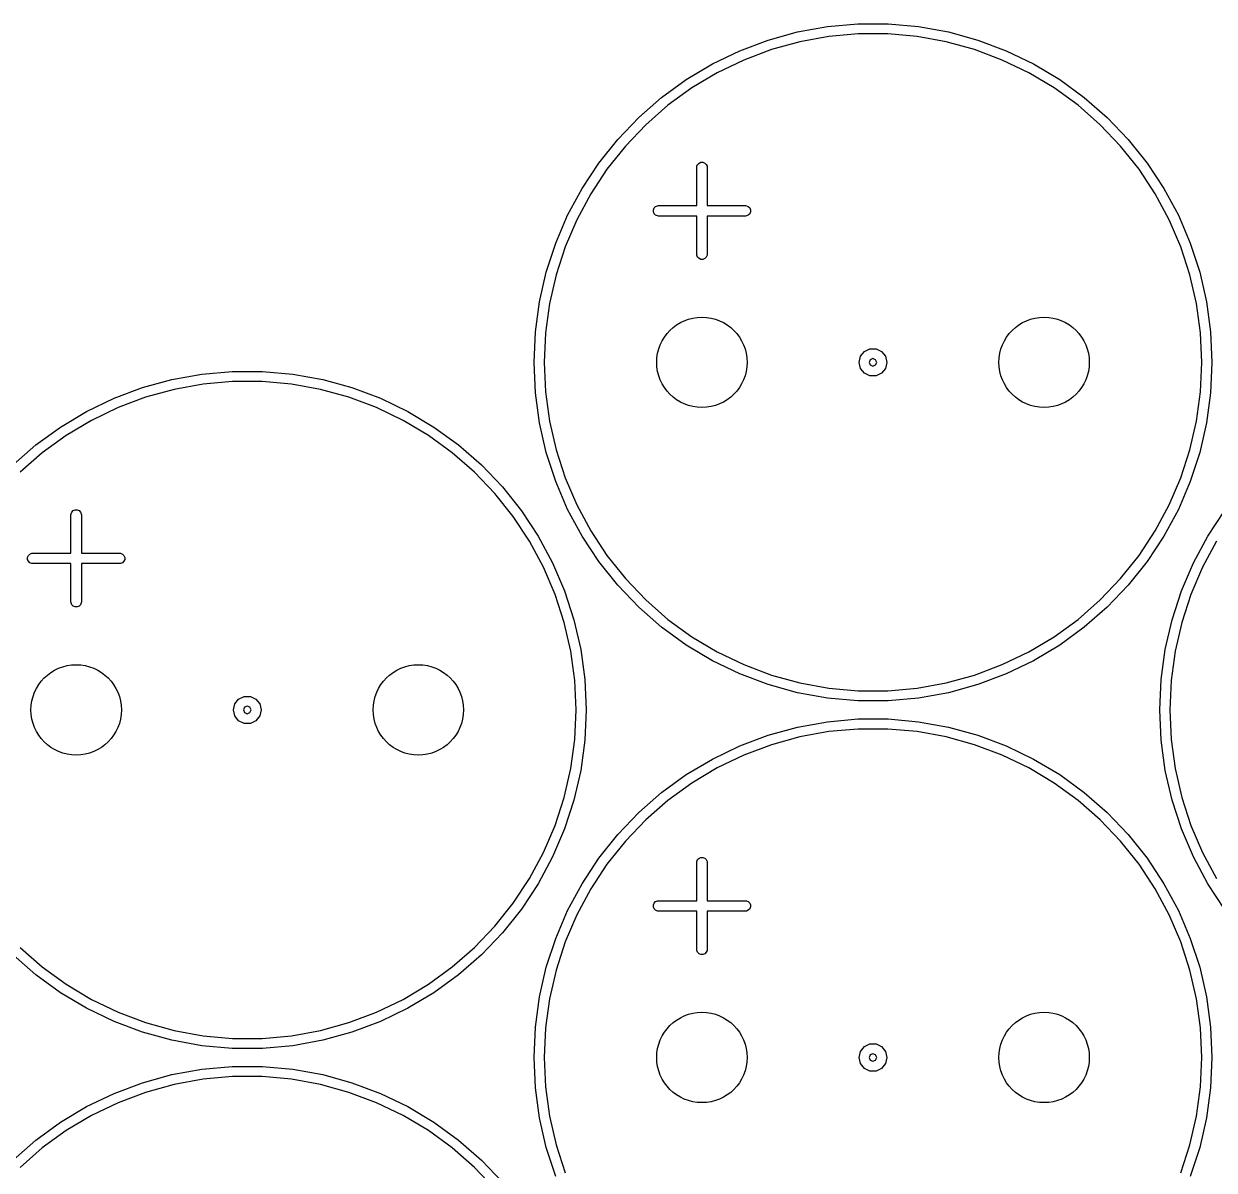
# Model space of a CAD drawing. Extents: x 0.11 to 3.93, y 0.1 to 4.17.
# Drawn here: x 0.721 to 1.405, y 3.512 to 4.171 of the extents above; entities that cross this region are included whole.
import ezdxf

# ---------------------------------------------------------------- set-up
doc = ezdxf.new("R2010")
doc.units = 0
doc.header["$MEASUREMENT"] = 0
doc.layers.add('BLACK', color=7, linetype='CONTINUOUS')

msp = doc.modelspace()

# ---------------------------------------------------------------- linework, layer by layer
at = {"layer": 'BLACK', "linetype": 'CONTINUOUS'}
for p, q in [((1.18296, 4.16961), (1.20039, 4.17118)), ((1.20039, 4.17118), (1.21788, 4.17118)), ((1.21788, 4.17118), (1.23531, 4.16961)), ((1.14888, 4.16183), (1.16574, 4.16649)), ((1.16574, 4.16649), (1.18296, 4.16961)), ((1.20065, 4.16538), (1.18374, 4.16386)), ((1.21762, 4.16538), (1.20065, 4.16538)), ((1.23453, 4.16386), (1.21762, 4.16538)), ((1.23531, 4.16961), (1.25253, 4.16649)), ((1.25253, 4.16649), (1.26939, 4.16183)), ((1.13249, 4.15569), (1.14888, 4.16183)), ((1.16704, 4.16083), (1.15067, 4.15631)), ((1.18374, 4.16386), (1.16704, 4.16083)), ((1.25123, 4.16083), (1.23453, 4.16386)), ((1.2676, 4.15631), (1.25123, 4.16083)), ((1.26939, 4.16183), (1.28577, 4.15569)), ((1.11673, 4.14809), (1.13249, 4.15569)), ((1.13478, 4.15034), (1.11948, 4.14298)), ((1.15067, 4.15631), (1.13478, 4.15034)), ((1.28349, 4.15034), (1.2676, 4.15631)), ((1.29879, 4.14298), (1.28349, 4.15034)), ((1.28577, 4.15569), (1.30154, 4.14809)), ((1.10171, 4.13912), (1.11673, 4.14809)), ((1.30154, 4.14809), (1.31656, 4.13912)), ((1.08755, 4.12884), (1.10171, 4.13912)), ((1.11948, 4.14298), (1.10491, 4.13427)), ((1.31336, 4.13427), (1.29879, 4.14298)), ((1.31656, 4.13912), (1.33071, 4.12884)), ((1.10491, 4.13427), (1.09118, 4.12429)), ((1.32709, 4.12429), (1.31336, 4.13427)), ((1.07438, 4.11732), (1.08755, 4.12884)), ((1.09118, 4.12429), (1.07839, 4.11312)), ((1.33988, 4.11312), (1.32709, 4.12429)), ((1.33071, 4.12884), (1.34389, 4.11732)), ((1.06228, 4.10468), (1.07438, 4.11732)), ((1.34389, 4.11732), (1.35598, 4.10468)), ((1.07839, 4.11312), (1.06666, 4.10085)), ((1.35161, 4.10085), (1.33988, 4.11312)), ((1.05138, 4.091), (1.06228, 4.10468)), ((1.35598, 4.10468), (1.36689, 4.091)), ((1.06666, 4.10085), (1.05608, 4.08758)), ((1.36219, 4.08758), (1.35161, 4.10085)), ((1.04174, 4.07639), (1.05138, 4.091)), ((1.10771, 4.08858), (1.10777, 4.08917)), ((1.10771, 4.06658), (1.10771, 4.08858)), ((1.10777, 4.08917), (1.10821, 4.09025)), ((1.10821, 4.09025), (1.10904, 4.09108)), ((1.10904, 4.09108), (1.11012, 4.09153)), ((1.11012, 4.09153), (1.11129, 4.09153)), ((1.11129, 4.09153), (1.11238, 4.09108)), ((1.11238, 4.09108), (1.1132, 4.09025)), ((1.1132, 4.09025), (1.11365, 4.08917)), ((1.11365, 4.08917), (1.11371, 4.08858)), ((1.11371, 4.08858), (1.11371, 4.06658)), ((1.36689, 4.091), (1.37653, 4.07639)), ((1.05608, 4.08758), (1.04672, 4.07341)), ((1.37154, 4.07341), (1.36219, 4.08758)), ((1.03344, 4.06099), (1.04174, 4.07639)), ((1.37653, 4.07639), (1.38482, 4.06099)), ((1.04672, 4.07341), (1.03868, 4.05846)), ((1.37959, 4.05846), (1.37154, 4.07341)), ((1.08277, 4.06417), (1.08321, 4.06525)), ((1.08277, 4.063), (1.08277, 4.06417)), ((1.08321, 4.06192), (1.08277, 4.063)), ((1.08321, 4.06525), (1.08404, 4.06608)), ((1.08404, 4.06109), (1.08321, 4.06192)), ((1.08404, 4.06608), (1.08512, 4.06653)), ((1.08512, 4.06653), (1.08571, 4.06658)), ((1.08571, 4.06658), (1.10771, 4.06658)), ((1.11371, 4.06658), (1.13571, 4.06658)), ((1.13571, 4.06658), (1.13629, 4.06653)), ((1.13629, 4.06653), (1.13738, 4.06608)), ((1.13738, 4.06608), (1.1382, 4.06525)), ((1.1382, 4.06192), (1.13738, 4.06109)), ((1.1382, 4.06525), (1.13865, 4.06417)), ((1.13865, 4.063), (1.1382, 4.06192)), ((1.13865, 4.06417), (1.13865, 4.063)), ((1.02657, 4.0449), (1.03344, 4.06099)), ((1.03868, 4.05846), (1.03201, 4.04285)), ((1.08512, 4.06064), (1.08404, 4.06109)), ((1.08571, 4.06058), (1.08512, 4.06064)), ((1.10771, 4.06058), (1.08571, 4.06058)), ((1.10771, 4.03858), (1.10771, 4.06058)), ((1.13571, 4.06058), (1.11371, 4.06058)), ((1.11371, 4.06058), (1.11371, 4.03858)), ((1.13629, 4.06064), (1.13571, 4.06058)), ((1.13738, 4.06109), (1.13629, 4.06064)), ((1.38626, 4.04285), (1.37959, 4.05846)), ((1.38482, 4.06099), (1.3917, 4.0449)), ((1.02116, 4.02826), (1.02657, 4.0449)), ((1.03201, 4.04285), (1.02676, 4.02671)), ((1.39151, 4.02671), (1.38626, 4.04285)), ((1.3917, 4.0449), (1.39711, 4.02826)), ((1.10777, 4.038), (1.10771, 4.03858)), ((1.10821, 4.03692), (1.10777, 4.038)), ((1.10904, 4.03609), (1.10821, 4.03692)), ((1.11012, 4.03564), (1.10904, 4.03609)), ((1.11129, 4.03564), (1.11012, 4.03564)), ((1.11238, 4.03609), (1.11129, 4.03564)), ((1.1132, 4.03692), (1.11238, 4.03609)), ((1.11365, 4.038), (1.1132, 4.03692)), ((1.11371, 4.03858), (1.11365, 4.038)), ((1.01727, 4.0112), (1.02116, 4.02826)), ((1.39711, 4.02826), (1.401, 4.0112)), ((1.02676, 4.02671), (1.02298, 4.01016)), ((1.39528, 4.01016), (1.39151, 4.02671)), ((1.01492, 3.99386), (1.01727, 4.0112)), ((1.02298, 4.01016), (1.0207, 3.99334)), ((1.39756, 3.99334), (1.39528, 4.01016)), ((1.401, 4.0112), (1.40335, 3.99386)), ((1.01413, 3.97638), (1.01492, 3.99386)), ((1.0207, 3.99334), (1.01994, 3.97638)), ((1.39832, 3.97638), (1.39756, 3.99334)), ((1.40335, 3.99386), (1.40413, 3.97638)), ((1.20113, 3.97638), (1.20193, 3.97985)), ((1.20193, 3.97985), (1.20415, 3.98263)), ((1.20415, 3.98263), (1.20735, 3.98418)), ((1.20735, 3.98418), (1.21091, 3.98418)), ((1.21091, 3.98418), (1.21412, 3.98263)), ((1.21412, 3.98263), (1.21634, 3.97985)), ((1.21634, 3.97985), (1.21713, 3.97638)), ((1.01492, 3.9589), (1.01413, 3.97638)), ((1.01994, 3.97638), (1.0207, 3.95942)), ((1.20193, 3.97291), (1.20113, 3.97638)), ((1.20415, 3.97012), (1.20193, 3.97291)), ((1.2076, 3.97791), (1.20697, 3.97638)), ((1.20697, 3.97638), (1.2076, 3.97485)), ((1.20913, 3.97854), (1.2076, 3.97791)), ((1.2076, 3.97485), (1.20913, 3.97421)), ((1.21066, 3.97791), (1.20913, 3.97854)), ((1.20913, 3.97421), (1.21066, 3.97485)), ((1.2113, 3.97638), (1.21066, 3.97791)), ((1.21066, 3.97485), (1.2113, 3.97638)), ((1.21634, 3.97291), (1.21412, 3.97012)), ((1.21713, 3.97638), (1.21634, 3.97291)), ((1.39756, 3.95942), (1.39832, 3.97638)), ((1.40413, 3.97638), (1.40335, 3.9589)), ((0.78888, 3.96183), (0.80574, 3.96649)), ((0.80574, 3.96649), (0.82296, 3.96961)), ((0.82296, 3.96961), (0.84039, 3.97118)), ((0.84065, 3.96538), (0.82374, 3.96386)), ((0.84039, 3.97118), (0.85788, 3.97118)), ((0.85762, 3.96538), (0.84065, 3.96538)), ((0.87453, 3.96386), (0.85762, 3.96538)), ((0.85788, 3.97118), (0.87531, 3.96961)), ((0.87531, 3.96961), (0.89253, 3.96649)), ((0.89253, 3.96649), (0.90939, 3.96183)), ((1.20735, 3.96858), (1.20415, 3.97012)), ((1.21091, 3.96858), (1.20735, 3.96858)), ((1.21412, 3.97012), (1.21091, 3.96858)), ((0.77249, 3.95569), (0.78888, 3.96183)), ((0.80703, 3.96083), (0.79067, 3.95631)), ((0.82374, 3.96386), (0.80703, 3.96083)), ((0.89123, 3.96083), (0.87453, 3.96386)), ((0.9076, 3.95631), (0.89123, 3.96083)), ((0.90939, 3.96183), (0.92577, 3.95569)), ((1.01727, 3.94156), (1.01492, 3.9589)), ((1.0207, 3.95942), (1.02298, 3.9426)), ((1.39528, 3.9426), (1.39756, 3.95942)), ((1.40335, 3.9589), (1.401, 3.94156)), ((0.75673, 3.94809), (0.77249, 3.95569)), ((0.79067, 3.95631), (0.77478, 3.95034)), ((0.92349, 3.95034), (0.9076, 3.95631)), ((0.92577, 3.95569), (0.94154, 3.94809)), ((0.74171, 3.93912), (0.75673, 3.94809)), ((0.77478, 3.95034), (0.75948, 3.94298)), ((0.93879, 3.94298), (0.92349, 3.95034)), ((0.94154, 3.94809), (0.95656, 3.93912)), ((0.72755, 3.92884), (0.74171, 3.93912)), ((0.75948, 3.94298), (0.74491, 3.93427)), ((0.95336, 3.93427), (0.93879, 3.94298)), ((0.95656, 3.93912), (0.97071, 3.92884)), ((1.02116, 3.9245), (1.01727, 3.94156)), ((1.02298, 3.9426), (1.02676, 3.92605)), ((1.39151, 3.92605), (1.39528, 3.9426)), ((1.401, 3.94156), (1.39711, 3.9245)), ((0.74491, 3.93427), (0.73118, 3.92429)), ((0.96709, 3.92429), (0.95336, 3.93427)), ((0.71438, 3.91732), (0.72755, 3.92884)), ((0.73118, 3.92429), (0.71839, 3.91312)), ((0.97988, 3.91312), (0.96709, 3.92429)), ((0.97071, 3.92884), (0.98389, 3.91732)), ((1.02657, 3.90786), (1.02116, 3.9245)), ((1.02676, 3.92605), (1.03201, 3.9099)), ((1.38626, 3.9099), (1.39151, 3.92605)), ((1.39711, 3.9245), (1.3917, 3.90786)), ((0.99161, 3.90085), (0.97988, 3.91312)), ((0.98389, 3.91732), (0.99598, 3.90468)), ((0.99598, 3.90468), (1.00689, 3.891)), ((1.03344, 3.89177), (1.02657, 3.90786)), ((1.03201, 3.9099), (1.03868, 3.89429)), ((1.37959, 3.89429), (1.38626, 3.9099)), ((1.3917, 3.90786), (1.38482, 3.89177)), ((1.00219, 3.88758), (0.99161, 3.90085)), ((0.74777, 3.88917), (0.74821, 3.89025)), ((0.74821, 3.89025), (0.74904, 3.89108)), ((0.74904, 3.89108), (0.75012, 3.89153)), ((0.75012, 3.89153), (0.75129, 3.89153)), ((0.75129, 3.89153), (0.75238, 3.89108)), ((0.75238, 3.89108), (0.7532, 3.89025)), ((0.7532, 3.89025), (0.75365, 3.88917)), ((1.00689, 3.891), (1.01653, 3.87639)), ((1.04174, 3.87636), (1.03344, 3.89177)), ((1.03868, 3.89429), (1.04672, 3.87934)), ((1.37154, 3.87934), (1.37959, 3.89429)), ((1.38482, 3.89177), (1.37653, 3.87636)), ((1.40174, 3.87639), (1.41138, 3.891)), ((0.74771, 3.88858), (0.74777, 3.88917)), ((0.74771, 3.86658), (0.74771, 3.88858)), ((0.75365, 3.88917), (0.75371, 3.88858)), ((0.75371, 3.88858), (0.75371, 3.86658)), ((1.01154, 3.87341), (1.00219, 3.88758)), ((1.01653, 3.87639), (1.02482, 3.86099)), ((1.05138, 3.86176), (1.04174, 3.87636)), ((1.04672, 3.87934), (1.05608, 3.86517)), ((1.36219, 3.86517), (1.37154, 3.87934)), ((1.37653, 3.87636), (1.36689, 3.86176)), ((1.39344, 3.86099), (1.40174, 3.87639)), ((1.01959, 3.85846), (1.01154, 3.87341)), ((1.40672, 3.87341), (1.39868, 3.85846)), ((0.72277, 3.86417), (0.72321, 3.86525)), ((0.72277, 3.863), (0.72277, 3.86417)), ((0.72321, 3.86192), (0.72277, 3.863)), ((0.72321, 3.86525), (0.72404, 3.86608)), ((0.72404, 3.86608), (0.72512, 3.86653)), ((0.72512, 3.86653), (0.72571, 3.86658)), ((0.72571, 3.86658), (0.74771, 3.86658)), ((0.75371, 3.86658), (0.77571, 3.86658)), ((0.77571, 3.86658), (0.77629, 3.86653)), ((0.77629, 3.86653), (0.77738, 3.86608)), ((0.77738, 3.86608), (0.7782, 3.86525)), ((0.7782, 3.86525), (0.77865, 3.86417)), ((0.77865, 3.863), (0.7782, 3.86192)), ((0.77865, 3.86417), (0.77865, 3.863)), ((1.05608, 3.86517), (1.06666, 3.8519)), ((1.35161, 3.8519), (1.36219, 3.86517)), ((0.72404, 3.86109), (0.72321, 3.86192)), ((0.72512, 3.86064), (0.72404, 3.86109)), ((0.72571, 3.86058), (0.72512, 3.86064)), ((0.74771, 3.86058), (0.72571, 3.86058)), ((0.74771, 3.83858), (0.74771, 3.86058)), ((0.77571, 3.86058), (0.75371, 3.86058)), ((0.75371, 3.86058), (0.75371, 3.83858)), ((0.77629, 3.86064), (0.77571, 3.86058)), ((0.77738, 3.86109), (0.77629, 3.86064)), ((0.7782, 3.86192), (0.77738, 3.86109)), ((1.02626, 3.84285), (1.01959, 3.85846)), ((1.02482, 3.86099), (1.0317, 3.8449)), ((1.06228, 3.84808), (1.05138, 3.86176)), ((1.36689, 3.86176), (1.35598, 3.84808)), ((1.38657, 3.8449), (1.39344, 3.86099)), ((1.39868, 3.85846), (1.39201, 3.84285)), ((1.06666, 3.8519), (1.07839, 3.83963)), ((1.33988, 3.83963), (1.35161, 3.8519)), ((1.03151, 3.82671), (1.02626, 3.84285)), ((1.0317, 3.8449), (1.03711, 3.82826)), ((1.07438, 3.83543), (1.06228, 3.84808)), ((1.35598, 3.84808), (1.34389, 3.83543)), ((1.38116, 3.82826), (1.38657, 3.8449)), ((1.39201, 3.84285), (1.38676, 3.82671)), ((0.74777, 3.838), (0.74771, 3.83858)), ((0.74821, 3.83692), (0.74777, 3.838)), ((0.74904, 3.83609), (0.74821, 3.83692)), ((0.75012, 3.83564), (0.74904, 3.83609)), ((0.75129, 3.83564), (0.75012, 3.83564)), ((0.75238, 3.83609), (0.75129, 3.83564)), ((0.7532, 3.83692), (0.75238, 3.83609)), ((0.75365, 3.838), (0.7532, 3.83692)), ((0.75371, 3.83858), (0.75365, 3.838)), ((1.08755, 3.82392), (1.07438, 3.83543)), ((1.07839, 3.83963), (1.09118, 3.82846)), ((1.32709, 3.82846), (1.33988, 3.83963)), ((1.34389, 3.83543), (1.33071, 3.82392)), ((1.09118, 3.82846), (1.10491, 3.81848)), ((1.31336, 3.81848), (1.32709, 3.82846)), ((1.03528, 3.81016), (1.03151, 3.82671)), ((1.03711, 3.82826), (1.041, 3.8112)), ((1.10171, 3.81364), (1.08755, 3.82392)), ((1.33071, 3.82392), (1.31656, 3.81364)), ((1.37727, 3.8112), (1.38116, 3.82826)), ((1.38676, 3.82671), (1.38298, 3.81016)), ((1.10491, 3.81848), (1.11948, 3.80978)), ((1.29879, 3.80978), (1.31336, 3.81848)), ((1.03756, 3.79334), (1.03528, 3.81016)), ((1.041, 3.8112), (1.04335, 3.79386)), ((1.11673, 3.80466), (1.10171, 3.81364)), ((1.11948, 3.80978), (1.13478, 3.80241)), ((1.28349, 3.80241), (1.29879, 3.80978)), ((1.31656, 3.81364), (1.30154, 3.80466)), ((1.37492, 3.79386), (1.37727, 3.8112)), ((1.38298, 3.81016), (1.3807, 3.79334)), ((1.13249, 3.79707), (1.11673, 3.80466)), ((1.13478, 3.80241), (1.15067, 3.79645)), ((1.2676, 3.79645), (1.28349, 3.80241)), ((1.30154, 3.80466), (1.28577, 3.79707)), ((1.14888, 3.79092), (1.13249, 3.79707)), ((1.15067, 3.79645), (1.16704, 3.79193)), ((1.25123, 3.79193), (1.2676, 3.79645)), ((1.28577, 3.79707), (1.26939, 3.79092)), ((1.03832, 3.77638), (1.03756, 3.79334)), ((1.04335, 3.79386), (1.04413, 3.77638)), ((1.16574, 3.78627), (1.14888, 3.79092)), ((1.16704, 3.79193), (1.18374, 3.7889)), ((1.18374, 3.7889), (1.20065, 3.78738)), ((1.20065, 3.78738), (1.21762, 3.78738)), ((1.21762, 3.78738), (1.23453, 3.7889)), ((1.23453, 3.7889), (1.25123, 3.79193)), ((1.26939, 3.79092), (1.25253, 3.78627)), ((1.37413, 3.77638), (1.37492, 3.79386)), ((1.3807, 3.79334), (1.37994, 3.77638)), ((0.84193, 3.77985), (0.84415, 3.78263)), ((0.84415, 3.78263), (0.84735, 3.78418)), ((0.84735, 3.78418), (0.85091, 3.78418)), ((0.85091, 3.78418), (0.85412, 3.78263)), ((0.85412, 3.78263), (0.85634, 3.77985)), ((1.18296, 3.78314), (1.16574, 3.78627)), ((1.20039, 3.78157), (1.18296, 3.78314)), ((1.21788, 3.78157), (1.20039, 3.78157)), ((1.23531, 3.78314), (1.21788, 3.78157)), ((1.25253, 3.78627), (1.23531, 3.78314)), ((0.84113, 3.77638), (0.84193, 3.77985)), ((0.84193, 3.77291), (0.84113, 3.77638)), ((0.8476, 3.77791), (0.84697, 3.77638)), ((0.84697, 3.77638), (0.8476, 3.77485)), ((0.84913, 3.77854), (0.8476, 3.77791)), ((0.8476, 3.77485), (0.84913, 3.77421)), ((0.85066, 3.77791), (0.84913, 3.77854)), ((0.84913, 3.77421), (0.85066, 3.77485)), ((0.8513, 3.77638), (0.85066, 3.77791)), ((0.85066, 3.77485), (0.8513, 3.77638)), ((0.85634, 3.77985), (0.85713, 3.77638)), ((0.85713, 3.77638), (0.85634, 3.77291)), ((1.03756, 3.75942), (1.03832, 3.77638)), ((1.04413, 3.77638), (1.04335, 3.7589)), ((1.37492, 3.7589), (1.37413, 3.77638)), ((1.37994, 3.77638), (1.3807, 3.75942)), ((0.84415, 3.77012), (0.84193, 3.77291)), ((0.84735, 3.76858), (0.84415, 3.77012)), ((0.85091, 3.76858), (0.84735, 3.76858)), ((0.85412, 3.77012), (0.85091, 3.76858)), ((0.85634, 3.77291), (0.85412, 3.77012)), ((1.16574, 3.76649), (1.18296, 3.76961)), ((1.18296, 3.76961), (1.20039, 3.77118)), ((1.20039, 3.77118), (1.21788, 3.77118)), ((1.21788, 3.77118), (1.23531, 3.76961)), ((1.23531, 3.76961), (1.25253, 3.76649)), ((1.13249, 3.75569), (1.14888, 3.76183)), ((1.14888, 3.76183), (1.16574, 3.76649)), ((1.16704, 3.76083), (1.15067, 3.75631)), ((1.18374, 3.76386), (1.16704, 3.76083)), ((1.20065, 3.76538), (1.18374, 3.76386)), ((1.21762, 3.76538), (1.20065, 3.76538)), ((1.23453, 3.76386), (1.21762, 3.76538)), ((1.25123, 3.76083), (1.23453, 3.76386)), ((1.2676, 3.75631), (1.25123, 3.76083)), ((1.25253, 3.76649), (1.26939, 3.76183)), ((1.26939, 3.76183), (1.28577, 3.75569)), ((1.03528, 3.7426), (1.03756, 3.75942)), ((1.04335, 3.7589), (1.041, 3.74156)), ((1.11673, 3.74809), (1.13249, 3.75569)), ((1.15067, 3.75631), (1.13478, 3.75034)), ((1.28349, 3.75034), (1.2676, 3.75631)), ((1.28577, 3.75569), (1.30154, 3.74809)), ((1.37727, 3.74156), (1.37492, 3.7589)), ((1.3807, 3.75942), (1.38298, 3.7426)), ((1.10171, 3.73912), (1.11673, 3.74809)), ((1.13478, 3.75034), (1.11948, 3.74298)), ((1.29879, 3.74298), (1.28349, 3.75034)), ((1.30154, 3.74809), (1.31656, 3.73912)), ((1.03151, 3.72605), (1.03528, 3.7426)), ((1.041, 3.74156), (1.03711, 3.7245)), ((1.11948, 3.74298), (1.10491, 3.73427)), ((1.31336, 3.73427), (1.29879, 3.74298)), ((1.38116, 3.7245), (1.37727, 3.74156)), ((1.38298, 3.7426), (1.38676, 3.72605)), ((1.08755, 3.72884), (1.10171, 3.73912)), ((1.10491, 3.73427), (1.09118, 3.72429)), ((1.32709, 3.72429), (1.31336, 3.73427)), ((1.31656, 3.73912), (1.33071, 3.72884)), ((1.02626, 3.7099), (1.03151, 3.72605)), ((1.07438, 3.71732), (1.08755, 3.72884)), ((1.33071, 3.72884), (1.34389, 3.71732)), ((1.38676, 3.72605), (1.39201, 3.7099)), ((1.03711, 3.7245), (1.0317, 3.70786)), ((1.09118, 3.72429), (1.07839, 3.71312)), ((1.33988, 3.71312), (1.32709, 3.72429)), ((1.38657, 3.70786), (1.38116, 3.7245)), ((1.06228, 3.70468), (1.07438, 3.71732)), ((1.07839, 3.71312), (1.06666, 3.70085)), ((1.35161, 3.70085), (1.33988, 3.71312)), ((1.34389, 3.71732), (1.35598, 3.70468)), ((1.01959, 3.69429), (1.02626, 3.7099)), ((1.0317, 3.70786), (1.02482, 3.69177)), ((1.39344, 3.69177), (1.38657, 3.70786)), ((1.39201, 3.7099), (1.39868, 3.69429)), ((1.05138, 3.691), (1.06228, 3.70468)), ((1.06666, 3.70085), (1.05608, 3.68758)), ((1.36219, 3.68758), (1.35161, 3.70085)), ((1.35598, 3.70468), (1.36689, 3.691)), ((1.01154, 3.67934), (1.01959, 3.69429)), ((1.02482, 3.69177), (1.01653, 3.67636)), ((1.10904, 3.69108), (1.11012, 3.69153)), ((1.11012, 3.69153), (1.11129, 3.69153)), ((1.11129, 3.69153), (1.11238, 3.69108)), ((1.40174, 3.67636), (1.39344, 3.69177)), ((1.39868, 3.69429), (1.40672, 3.67934)), ((1.04174, 3.67639), (1.05138, 3.691)), ((1.05608, 3.68758), (1.04672, 3.67341)), ((1.10771, 3.68858), (1.10777, 3.68917)), ((1.10771, 3.66658), (1.10771, 3.68858)), ((1.10777, 3.68917), (1.10821, 3.69025)), ((1.10821, 3.69025), (1.10904, 3.69108)), ((1.11238, 3.69108), (1.1132, 3.69025)), ((1.1132, 3.69025), (1.11365, 3.68917)), ((1.11365, 3.68917), (1.11371, 3.68858)), ((1.11371, 3.68858), (1.11371, 3.66658)), ((1.37154, 3.67341), (1.36219, 3.68758)), ((1.36689, 3.691), (1.37653, 3.67639)), ((1.00219, 3.66517), (1.01154, 3.67934)), ((1.01653, 3.67636), (1.00689, 3.66176)), ((1.03344, 3.66099), (1.04174, 3.67639)), ((1.04672, 3.67341), (1.03868, 3.65846)), ((1.37959, 3.65846), (1.37154, 3.67341)), ((1.37653, 3.67639), (1.38482, 3.66099)), ((1.41138, 3.66176), (1.40174, 3.67636)), ((0.99161, 3.6519), (1.00219, 3.66517)), ((1.08277, 3.66417), (1.08321, 3.66525)), ((1.08277, 3.663), (1.08277, 3.66417)), ((1.08321, 3.66525), (1.08404, 3.66608)), ((1.08404, 3.66608), (1.08512, 3.66653)), ((1.08512, 3.66653), (1.08571, 3.66658)), ((1.08571, 3.66658), (1.10771, 3.66658)), ((1.11371, 3.66658), (1.13571, 3.66658)), ((1.13571, 3.66658), (1.13629, 3.66653)), ((1.13629, 3.66653), (1.13738, 3.66608)), ((1.13738, 3.66608), (1.1382, 3.66525)), ((1.1382, 3.66525), (1.13865, 3.66417)), ((1.13865, 3.66417), (1.13865, 3.663)), ((1.00689, 3.66176), (0.99598, 3.64808)), ((1.02657, 3.6449), (1.03344, 3.66099)), ((1.03868, 3.65846), (1.03201, 3.64285)), ((1.08321, 3.66192), (1.08277, 3.663)), ((1.08404, 3.66109), (1.08321, 3.66192)), ((1.08512, 3.66064), (1.08404, 3.66109)), ((1.08571, 3.66058), (1.08512, 3.66064)), ((1.10771, 3.66058), (1.08571, 3.66058)), ((1.10771, 3.63858), (1.10771, 3.66058)), ((1.13571, 3.66058), (1.11371, 3.66058)), ((1.11371, 3.66058), (1.11371, 3.63858)), ((1.13629, 3.66064), (1.13571, 3.66058)), ((1.13738, 3.66109), (1.13629, 3.66064)), ((1.1382, 3.66192), (1.13738, 3.66109)), ((1.13865, 3.663), (1.1382, 3.66192)), ((1.38626, 3.64285), (1.37959, 3.65846)), ((1.38482, 3.66099), (1.3917, 3.6449)), ((0.97988, 3.63963), (0.99161, 3.6519)), ((0.99598, 3.64808), (0.98389, 3.63543)), ((1.02116, 3.62826), (1.02657, 3.6449)), ((1.3917, 3.6449), (1.39711, 3.62826)), ((0.71839, 3.63963), (0.73118, 3.62846)), ((0.96709, 3.62846), (0.97988, 3.63963)), ((1.03201, 3.64285), (1.02676, 3.62671)), ((1.10777, 3.638), (1.10771, 3.63858)), ((1.10821, 3.63692), (1.10777, 3.638)), ((1.10904, 3.63609), (1.10821, 3.63692)), ((1.1132, 3.63692), (1.11238, 3.63609)), ((1.11365, 3.638), (1.1132, 3.63692)), ((1.11371, 3.63858), (1.11365, 3.638)), ((1.39151, 3.62671), (1.38626, 3.64285)), ((0.72755, 3.62392), (0.71438, 3.63543)), ((0.98389, 3.63543), (0.97071, 3.62392)), ((1.11012, 3.63564), (1.10904, 3.63609)), ((1.11129, 3.63564), (1.11012, 3.63564)), ((1.11238, 3.63609), (1.11129, 3.63564)), ((0.74171, 3.61364), (0.72755, 3.62392)), ((0.73118, 3.62846), (0.74491, 3.61848)), ((0.95336, 3.61848), (0.96709, 3.62846)), ((0.97071, 3.62392), (0.95656, 3.61364)), ((1.01727, 3.6112), (1.02116, 3.62826)), ((1.02676, 3.62671), (1.02298, 3.61016)), ((1.39528, 3.61016), (1.39151, 3.62671)), ((1.39711, 3.62826), (1.401, 3.6112)), ((0.74491, 3.61848), (0.75948, 3.60978)), ((0.93879, 3.60978), (0.95336, 3.61848)), ((0.75673, 3.60466), (0.74171, 3.61364)), ((0.75948, 3.60978), (0.77478, 3.60241)), ((0.92349, 3.60241), (0.93879, 3.60978)), ((0.95656, 3.61364), (0.94154, 3.60466)), ((1.01492, 3.59386), (1.01727, 3.6112)), ((1.02298, 3.61016), (1.0207, 3.59334)), ((1.39756, 3.59334), (1.39528, 3.61016)), ((1.401, 3.6112), (1.40335, 3.59386)), ((0.77249, 3.59707), (0.75673, 3.60466)), ((0.77478, 3.60241), (0.79067, 3.59645)), ((0.9076, 3.59645), (0.92349, 3.60241)), ((0.94154, 3.60466), (0.92577, 3.59707)), ((0.78888, 3.59092), (0.77249, 3.59707)), ((0.79067, 3.59645), (0.80703, 3.59193)), ((0.89123, 3.59193), (0.9076, 3.59645)), ((0.92577, 3.59707), (0.90939, 3.59092)), ((0.80574, 3.58627), (0.78888, 3.59092)), ((0.80703, 3.59193), (0.82374, 3.5889)), ((0.82374, 3.5889), (0.84065, 3.58738)), ((0.85762, 3.58738), (0.87453, 3.5889)), ((0.87453, 3.5889), (0.89123, 3.59193)), ((0.90939, 3.59092), (0.89253, 3.58627)), ((1.01413, 3.57638), (1.01492, 3.59386)), ((1.0207, 3.59334), (1.01994, 3.57638)), ((1.39832, 3.57638), (1.39756, 3.59334)), ((1.40335, 3.59386), (1.40413, 3.57638)), ((0.82296, 3.58314), (0.80574, 3.58627)), ((0.84039, 3.58157), (0.82296, 3.58314)), ((0.84065, 3.58738), (0.85762, 3.58738)), ((0.87531, 3.58314), (0.85788, 3.58157)), ((0.89253, 3.58627), (0.87531, 3.58314)), ((1.20193, 3.57985), (1.20415, 3.58263)), ((1.20415, 3.58263), (1.20735, 3.58418)), ((1.20735, 3.58418), (1.21091, 3.58418)), ((1.21091, 3.58418), (1.21412, 3.58263)), ((1.21412, 3.58263), (1.21634, 3.57985)), ((0.85788, 3.58157), (0.84039, 3.58157)), ((1.01492, 3.5589), (1.01413, 3.57638)), ((1.01994, 3.57638), (1.0207, 3.55942)), ((1.20113, 3.57638), (1.20193, 3.57985)), ((1.20193, 3.57291), (1.20113, 3.57638)), ((1.2076, 3.57791), (1.20697, 3.57638)), ((1.20697, 3.57638), (1.2076, 3.57485)), ((1.20913, 3.57854), (1.2076, 3.57791)), ((1.21066, 3.57791), (1.20913, 3.57854)), ((1.2113, 3.57638), (1.21066, 3.57791)), ((1.21066, 3.57485), (1.2113, 3.57638)), ((1.21634, 3.57985), (1.21713, 3.57638)), ((1.21713, 3.57638), (1.21634, 3.57291)), ((1.39756, 3.55942), (1.39832, 3.57638)), ((1.40413, 3.57638), (1.40335, 3.5589)), ((0.80574, 3.56649), (0.82296, 3.56961)), ((0.82296, 3.56961), (0.84039, 3.57118)), ((0.84039, 3.57118), (0.85788, 3.57118)), ((0.85788, 3.57118), (0.87531, 3.56961)), ((0.87531, 3.56961), (0.89253, 3.56649)), ((1.20415, 3.57012), (1.20193, 3.57291)), ((1.20735, 3.56858), (1.20415, 3.57012)), ((1.21091, 3.56858), (1.20735, 3.56858)), ((1.2076, 3.57485), (1.20913, 3.57421)), ((1.20913, 3.57421), (1.21066, 3.57485)), ((1.21412, 3.57012), (1.21091, 3.56858)), ((1.21634, 3.57291), (1.21412, 3.57012)), ((0.77249, 3.55569), (0.78888, 3.56183)), ((0.78888, 3.56183), (0.80574, 3.56649)), ((0.82374, 3.56386), (0.80703, 3.56083)), ((0.84065, 3.56538), (0.82374, 3.56386)), ((0.85762, 3.56538), (0.84065, 3.56538)), ((0.87453, 3.56386), (0.85762, 3.56538)), ((0.89123, 3.56083), (0.87453, 3.56386)), ((0.89253, 3.56649), (0.90939, 3.56183)), ((0.90939, 3.56183), (0.92577, 3.55569)), ((0.75673, 3.54809), (0.77249, 3.55569)), ((0.79067, 3.55631), (0.77478, 3.55034)), ((0.80703, 3.56083), (0.79067, 3.55631)), ((0.9076, 3.55631), (0.89123, 3.56083)), ((0.92349, 3.55034), (0.9076, 3.55631)), ((0.92577, 3.55569), (0.94154, 3.54809)), ((1.01727, 3.54156), (1.01492, 3.5589)), ((1.0207, 3.55942), (1.02298, 3.5426)), ((1.39528, 3.5426), (1.39756, 3.55942)), ((1.40335, 3.5589), (1.401, 3.54156)), ((0.74171, 3.53912), (0.75673, 3.54809)), ((0.77478, 3.55034), (0.75948, 3.54298)), ((0.93879, 3.54298), (0.92349, 3.55034)), ((0.94154, 3.54809), (0.95656, 3.53912)), ((0.75948, 3.54298), (0.74491, 3.53427)), ((0.95336, 3.53427), (0.93879, 3.54298)), ((1.02116, 3.5245), (1.01727, 3.54156)), ((1.02298, 3.5426), (1.02676, 3.52605)), ((1.39151, 3.52605), (1.39528, 3.5426)), ((1.401, 3.54156), (1.39711, 3.5245)), ((0.72755, 3.52884), (0.74171, 3.53912)), ((0.74491, 3.53427), (0.73118, 3.52429)), ((0.96709, 3.52429), (0.95336, 3.53427)), ((0.95656, 3.53912), (0.97071, 3.52884)), ((0.71438, 3.51732), (0.72755, 3.52884)), ((0.97071, 3.52884), (0.98389, 3.51732)), ((0.73118, 3.52429), (0.71839, 3.51312)), ((0.97988, 3.51312), (0.96709, 3.52429)), ((1.02657, 3.50786), (1.02116, 3.5245)), ((1.02676, 3.52605), (1.03201, 3.5099)), ((1.38626, 3.5099), (1.39151, 3.52605)), ((1.39711, 3.5245), (1.3917, 3.50786)), ((0.98389, 3.51732), (0.99598, 3.50468)), ((0.99161, 3.50085), (0.97988, 3.51312))]:
    msp.add_line(p, q, dxfattribs=at)
at = {"layer": 'BLACK'}
for centre in [(1.11071, 3.97638), (1.30756, 3.97638), (0.75071, 3.77638), (0.94756, 3.77638), (1.11071, 3.57638), (1.30756, 3.57638)]:
    msp.add_circle(centre, 0.026, dxfattribs=at)

doc.saveas('drawing.dxf')
